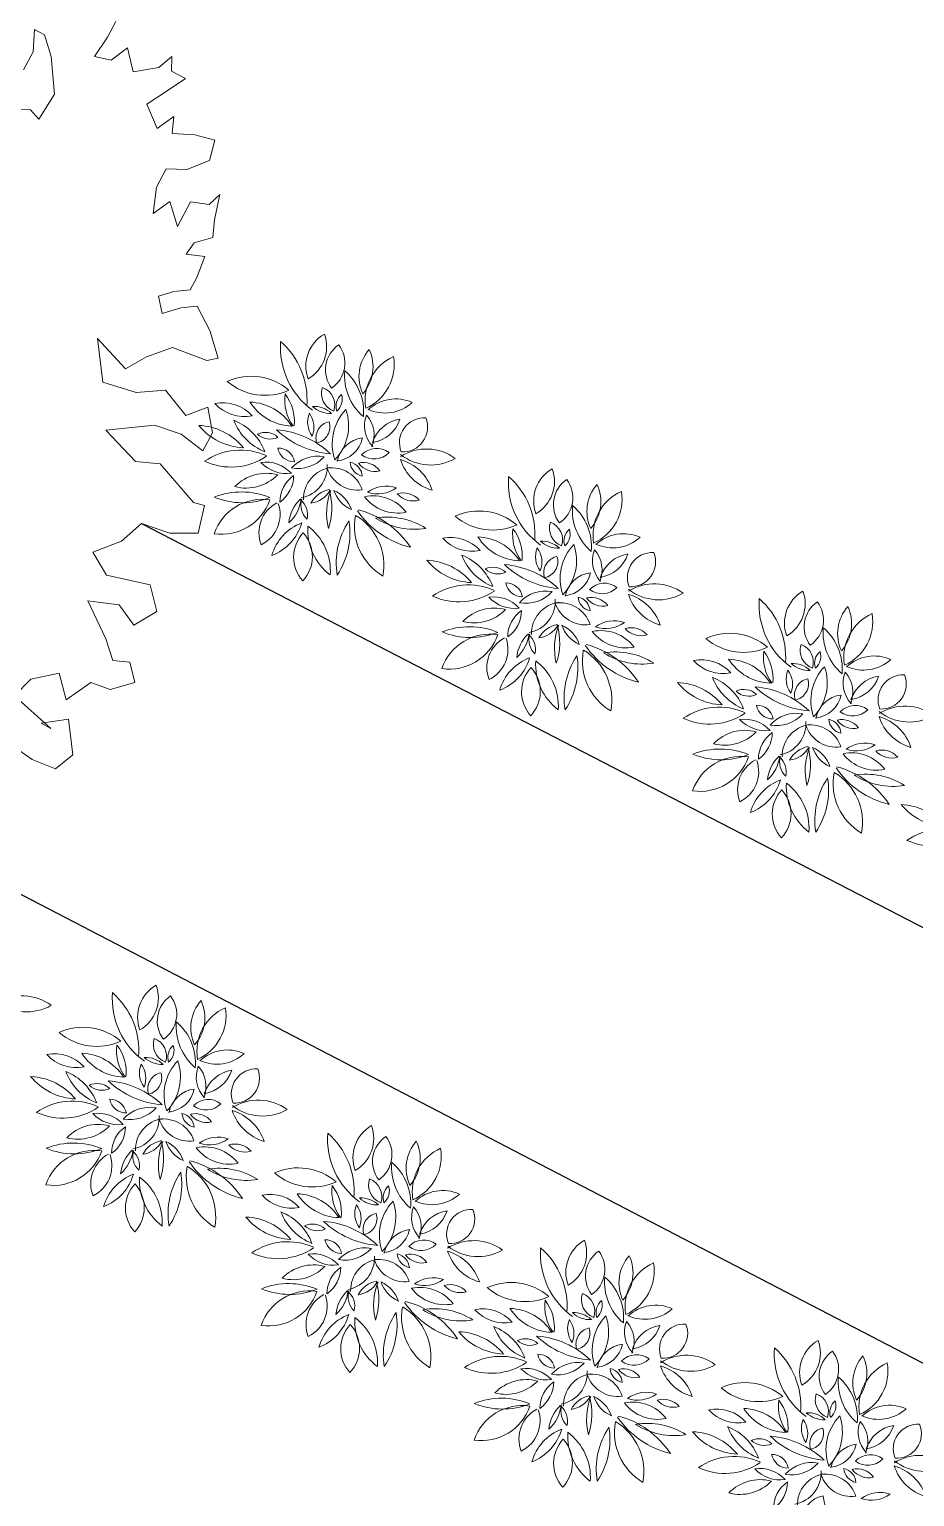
# Model space of a CAD drawing. Header units: millimetres. Extents: x 587797 to 2274247, y 1711 to 439204.
# Drawn here: x 2009999 to 2023710, y 332613 to 355339 of the extents above; entities that cross this region are included whole.
import ezdxf

# ---------------------------------------------------------------- set-up
doc = ezdxf.new("R2010")
doc.units = ezdxf.units.MM
doc.layers.add('finiture', color=7, linetype='Continuous', lineweight=20)

msp = doc.modelspace()

# ---------------------------------------------------------------- linework, layer by layer
for p, q in [((2011734.069, 347686.216), (2028579.47, 338978.388)), ((2007022.373, 343417.543), (2025480.697, 333826.891))]:
    msp.add_line(p, q)
at = {"layer": 'finiture'}
for p, q in [((2011339.131, 355458.967), (2011210.337, 355215.218)), ((2010058.361, 354992.06), (2010076.853, 355335.144)), ((2010076.853, 355335.144), (2010235.928, 355251.091)), ((2010235.928, 355251.091), (2010338.409, 354918.728)), ((2011210.337, 355215.218), (2011007.287, 354918.321)), ((2009909.806, 354710.913), (2010058.361, 354992.06)), ((2011266.279, 354862.31), (2011517.155, 355053.1)), ((2011517.155, 355053.1), (2011609.192, 354681.119)), ((2010338.409, 354918.728), (2010389.602, 354335.253)), ((2011007.287, 354918.321), (2011266.279, 354862.31)), ((2011609.192, 354681.119), (2012003.42, 354749.972)), ((2012003.42, 354749.972), (2012208.143, 354918.954)), ((2012208.143, 354918.954), (2012202.982, 354690.718)), ((2012419.557, 354576.283), (2012118.275, 354377.482)), ((2012202.982, 354690.718), (2012419.557, 354576.283)), ((2010389.602, 354335.253), (2010144.767, 353948.91)), ((2012118.275, 354377.482), (2011816.993, 354178.681)), ((2010016.524, 354091.314), (2009702.84, 354100.99)), ((2010144.767, 353948.91), (2010016.524, 354091.314)), ((2011816.993, 354178.681), (2011977.485, 353805.175)), ((2011977.485, 353805.175), (2012237.385, 353991.197)), ((2012237.385, 353991.197), (2012213.141, 353726.85)), ((2012213.141, 353726.85), (2012559.668, 353705.425)), ((2012559.668, 353705.425), (2012872.804, 353620.806)), ((2012872.804, 353620.806), (2012788.099, 353307.568)), ((2012118.504, 353176.348), (2011970.63, 352896.488)), ((2012437.958, 353169.229), (2012118.504, 353176.348)), ((2012788.099, 353307.568), (2012437.958, 353169.229)), ((2011970.63, 352896.488), (2011915.701, 352486.681)), ((2012786.406, 352627.119), (2012949.746, 352783.323)), ((2012949.746, 352783.323), (2012867.747, 352387.82)), ((2011915.701, 352486.681), (2012175.601, 352672.703)), ((2012175.601, 352672.703), (2012294.711, 352286.418)), ((2012294.711, 352286.418), (2012495.056, 352665.582)), ((2012495.056, 352665.582), (2012786.406, 352627.119)), ((2012867.747, 352387.82), (2012838.734, 352114.445)), ((2012553.825, 352034.022), (2012426.582, 351858.745)), ((2012838.734, 352114.445), (2012553.825, 352034.022)), ((2012426.582, 351858.745), (2012717.932, 351820.281)), ((2012717.932, 351820.281), (2012591.844, 351494.266)), ((2012591.844, 351494.266), (2012491.671, 351304.683)), ((2012235.385, 351278.427), (2012000.884, 351206.014)), ((2012000.884, 351206.014), (2012054.12, 350935.372)), ((2012491.671, 351304.683), (2012235.385, 351278.427)), ((2012054.12, 350935.372), (2012343.797, 351024.824)), ((2012343.797, 351024.824), (2012600.083, 351051.081)), ((2012600.083, 351051.081), (2012792.418, 350672.297)), ((2012792.418, 350672.297), (2012924.289, 350244.624)), ((2011486.867, 350080.282), (2011054.621, 350551.187)), ((2011054.621, 350551.187), (2011135.178, 349873.471)), ((2011815.22, 350264.779), (2011486.867, 350080.282)), ((2012215.768, 350411.129), (2011815.22, 350264.779)), ((2012745.481, 350212.073), (2012215.768, 350411.129)), ((2012924.289, 350244.624), (2012745.481, 350212.073)), ((2011135.178, 349873.471), (2011652.128, 349715.803)), ((2011652.128, 349715.803), (2012109.524, 349751.278)), ((2012109.524, 349751.278), (2012420.203, 349356.155)), ((2012420.203, 349356.155), (2012765.574, 349485.468)), ((2012765.574, 349485.468), (2012834.276, 349091.173)), ((2011937.408, 349207.071), (2011182.343, 349132.561)), ((2011182.343, 349132.561), (2011641.66, 348647.352)), ((2012349.808, 349070.001), (2011937.408, 349207.071)), ((2012686.402, 348811.313), (2012349.808, 349070.001)), ((2012834.276, 349091.173), (2012686.402, 348811.313)), ((2011641.66, 348647.352), (2012024.282, 348606.854)), ((2012024.282, 348606.854), (2012540.449, 348010.769)), ((2012540.449, 348010.769), (2012712.938, 347965.82)), ((2012712.938, 347965.82), (2012611.858, 347534.206)), ((2011734.069, 347686.216), (2011426.469, 347409.917)), ((2012173.541, 347534.842), (2011734.069, 347686.216)), ((2012611.858, 347534.206), (2012173.541, 347534.842)), ((2011426.469, 347409.917), (2010979.769, 347241.759)), ((2010979.769, 347241.759), (2011195.438, 346885.292)), ((2011195.438, 346885.292), (2011867.861, 346737.858)), ((2011867.861, 346737.858), (2011972.66, 346324.49)), ((2010903.302, 346485.338), (2011182.264, 345899.107)), ((2011390.476, 346424.24), (2010903.302, 346485.338)), ((2011616.2, 346108.652), (2011390.476, 346424.24)), ((2011972.66, 346324.49), (2011616.2, 346108.652)), ((2011182.264, 345899.107), (2011293.381, 345563.237)), ((2011293.381, 345563.237), (2011557.659, 345539.078)), ((2011557.659, 345539.078), (2011632.68, 345222.28)), ((2010022.129, 345276.448), (2009769.704, 345017.187)), ((2010462.51, 345367.107), (2010022.129, 345276.448)), ((2010567.309, 344953.738), (2010462.51, 345367.107)), ((2010952.388, 345223.743), (2010567.309, 344953.738)), ((2011251.214, 345112.042), (2010952.388, 345223.743)), ((2011632.68, 345222.28), (2011251.214, 345112.042)), ((2009769.704, 345017.187), (2010333.573, 344511.379)), ((2010180.164, 344592.438), (2010606.234, 344656.014)), ((2010333.573, 344511.379), (2010180.164, 344592.438)), ((2010606.234, 344656.014), (2010671.324, 344101.953)), ((2010044.144, 344029.158), (2009783.479, 344213.082)), ((2010671.324, 344101.953), (2010406.137, 343884.079)), ((2010406.137, 343884.079), (2010044.144, 344029.158))]:
    msp.add_line(p, q, dxfattribs=at)
for centre, radius, start, end in [((2015086.463, 350411.622), 1198.988, 175.6138802, 234.1810692), ((2013101.074, 349601.315), 1198.988, 355.6138802, 48.7903282), ((2014855.553, 350122.11), 575.026, 120.0128832, 200.0354962), ((2014027.702, 350423.028), 575.026, 300.0128832, 20.0354962), ((2015055.299, 350064.317), 470.192, 124.2051322, 217.0701022), ((2014415.811, 350169.753), 470.192, 304.2051322, 37.0701022), ((2015734.579, 349961.405), 630.348, 138.5011792, 205.0112442), ((2014691.231, 350112.567), 630.348, 318.5011792, 25.0112442), ((2015941.895, 349591.708), 742.903, 114.0346432, 189.4112722), ((2014906.415, 350148.722), 742.903, 294.0346432, 9.4112722), ((2015715.261, 349976.59), 835.986, 174.8882522, 229.5327912), ((2014340.036, 349415.076), 835.986, 354.8882522, 49.5327912), ((2013434.197, 349066.269), 899.811, 49.4549072, 114.2762642), ((2013649.17, 350570.274), 899.811, 229.4549072, 294.2762642), ((2014816.508, 349700.62), 293.054, 161.4860162, 249.3344302), ((2014435.198, 349519.477), 293.054, 341.4860162, 69.3344302), ((2012992.846, 348944.521), 612.696, 41.7480502, 101.2709752), ((2013330.215, 349953.369), 612.696, 221.7480502, 281.2709752), ((2014091.255, 349994.151), 799.914, 212.4227522, 267.9385742), ((2013387.262, 348765.871), 799.914, 32.4227522, 87.9385742), ((2014644.29, 349601.056), 690.516, 172.4820782, 216.0604832), ((2013413.214, 349269.318), 690.516, 354.1020192, 37.6804242), ((2014991.166, 349501.253), 242.807, 130.6866572, 198.0312722), ((2014601.992, 349610.213), 242.807, 310.6866572, 18.0312722), ((2015506.936, 350022.723), 626.787, 245.0936362, 312.3794812), ((2015671.983, 348988.235), 626.787, 65.7502472, 133.0360922), ((2014672.53, 349256.079), 364.235, 157.8161752, 216.5716662), ((2014042.734, 349176.585), 364.235, 337.8161752, 36.5716662), ((2014403.242, 349100.147), 399.903, 46.7119692, 92.8743762), ((2014657.389, 349790.644), 399.903, 226.7119692, 272.8743762), ((2015454.258, 348919.912), 764.588, 136.2398752, 199.0321132), ((2014179.249, 349199.402), 764.588, 316.2398752, 19.0321132), ((2015653.322, 349196.396), 464.51, 158.8653362, 223.5765942), ((2014875.01, 349052.895), 464.51, 337.3165672, 42.0278252), ((2015227.967, 349469.475), 537.843, 278.9366862, 341.7742222), ((2015822.378, 348769.943), 537.843, 98.9366862, 161.7742222), ((2016117.288, 348936.784), 385.997, 86.6007762, 201.8100952), ((2015781.808, 349178.692), 385.997, 266.6007762, 21.8100952), ((2012581.014, 348254.143), 951.478, 39.3530902, 87.4744862), ((2013358.673, 349808.026), 951.478, 219.3530902, 267.4744862), ((2013962.271, 349587.649), 852.076, 200.9058342, 248.2643142), ((2012850.743, 348492.104), 852.076, 20.9058342, 68.2643142), ((2013653.342, 348809.497), 286.649, 46.9916322, 115.3519022), ((2013726.13, 349278.152), 286.649, 226.9916322, 295.3519022), ((2014769.875, 350133.419), 1372.189, 226.5437642, 265.4625772), ((2013717.529, 347769.458), 1372.189, 46.5437642, 85.4625772), ((2014693.301, 349011.257), 255.724, 101.7678622, 197.9841602), ((2014397.917, 349182.651), 255.724, 281.7678622, 17.9841602), ((2013849.835, 348593.75), 260.064, 10.1273202, 90.4647752), ((2014103.737, 348899.534), 260.064, 190.1273202, 270.4647752), ((2014712.773, 349107.465), 456.356, 275.9945162, 347.6764672), ((2015214.171, 348557.103), 456.356, 96.9926362, 168.6745882), ((2015375.901, 348526.336), 321.719, 52.8815032, 135.8607872), ((2016149.654, 348083.274), 755.764, 53.7979332, 122.2262832), ((2013269.707, 347843.968), 978.566, 65.8594782, 124.6377862), ((2013122.824, 349537.941), 978.566, 245.2736062, 304.0519142), ((2013659.14, 348092.051), 544.065, 42.9410212, 97.6635152), ((2013984.872, 349001.898), 544.065, 222.9410212, 277.6635152), ((2014468.44, 348174.714), 553.02, 79.7760162, 137.9179062), ((2014156.155, 349089.583), 553.02, 259.7760162, 317.9179062), ((2014918.282, 348401.699), 236.939, 4.3553202, 78.0821742), ((2015203.466, 348651.523), 236.939, 184.3553202, 258.0821742), ((2015171.504, 348313.636), 316.114, 36.2304682, 103.6461322), ((2015351.917, 348807.66), 316.114, 216.2304682, 283.6461322), ((2015339.166, 349006.917), 321.719, 232.8815032, 315.8607872), ((2016442.3, 348903.051), 732.285, 198.1136342, 253.8509222), ((2015542.63, 347971.992), 732.285, 18.1136342, 73.8509222), ((2016216.69, 349346.793), 755.764, 231.6997852, 300.1281342), ((2013356.612, 348912.993), 679.415, 255.1769142, 315.9428502), ((2013671.053, 347783.74), 679.415, 75.1769142, 135.9428502), ((2013588.502, 348428.357), 504.08, 304.9589982, 359.8487122), ((2014381.412, 348013.901), 504.08, 124.9589982, 179.8487122), ((2014120.883, 348569.103), 493.102, 280.2006852, 3.6567052), ((2014738.355, 348065.385), 493.102, 97.9298722, 181.3858922), ((2014683.074, 348051.442), 495.118, 18.3307972, 98.1862602), ((2015082.568, 348697.231), 495.118, 198.3307972, 278.1862602), ((2018616.15, 348323.982), 1198.988, 175.6138802, 234.1810692), ((2016630.761, 347513.675), 1198.988, 355.6138802, 48.7903282), ((2018385.24, 348034.47), 575.026, 120.0128832, 200.0354962), ((2017557.388, 348335.387), 575.026, 300.0128832, 20.0354962), ((2013286.401, 347026.396), 1147.623, 67.5620202, 111.6466142), ((2014721.95, 347809.844), 407.986, 100.3447392, 152.2063042), ((2014304.907, 348404.191), 407.986, 277.9071342, 329.7686992), ((2015583.853, 347841.123), 982.055, 158.6476812, 193.6982922), ((2013701.558, 347929.388), 982.055, 340.9321952, 15.9828052), ((2014509.44, 347740.064), 502.866, 18.7018602, 65.6965352), ((2015192.719, 348359.607), 502.866, 198.7018602, 245.6965352), ((2015524.702, 347775.397), 490.22, 71.0013062, 126.1644432), ((2015395.01, 348634.681), 490.22, 251.0013062, 306.1644432), ((2015789.886, 347826.752), 331.365, 41.7841332, 106.5604412), ((2018584.986, 347976.677), 470.192, 124.2051322, 217.0701022), ((2017945.498, 348082.112), 470.192, 304.2051322, 37.0701022), ((2019264.266, 347873.764), 630.348, 138.5011792, 205.0112442), ((2018220.918, 348024.927), 630.348, 318.5011792, 25.0112442), ((2019471.582, 347504.068), 742.903, 114.0346432, 189.4112722), ((2018436.102, 348061.082), 742.903, 294.0346432, 9.4112722), ((2013607.769, 347268.568), 791.751, 81.5448302, 161.0007382), ((2012975.566, 348309.473), 791.751, 261.5448302, 341.0007382), ((2013301.094, 349153.825), 1147.623, 247.5620202, 291.6466142), ((2014076.662, 347543.677), 521.999, 118.1920852, 201.0750502), ((2013359.856, 347824.704), 521.999, 296.1091902, 18.9921542), ((2014606.344, 347636.23), 592.584, 133.5937502, 174.2641912), ((2013620.324, 348135.932), 592.584, 311.9852062, 352.6556472), ((2014012.557, 347822.815), 296.223, 346.2755532, 51.1830792), ((2014501.904, 347969.591), 296.223, 162.2093842, 227.1169102), ((2015319.27, 347463.455), 650.627, 37.5537892, 101.6639052), ((2015703.538, 348497.208), 650.627, 217.5537892, 281.6639052), ((2015942.524, 348365.169), 331.365, 221.7841332, 286.5604412), ((2019244.948, 347888.95), 835.986, 174.8882522, 229.5327912), ((2017869.722, 347327.436), 835.986, 354.8882522, 49.5327912), ((2015918.789, 347074.205), 1167.491, 146.1549402, 189.2106112), ((2013796.695, 347537.565), 1167.491, 326.1549402, 9.2106112), ((2015937.379, 347646.329), 903.437, 169.5840442, 239.1601022), ((2014586.371, 347037.629), 903.437, 349.3480122, 58.9240712), ((2016228.934, 348671.116), 1393.594, 214.4561582, 256.4372552), ((2014737.865, 346550.48), 1393.594, 33.3388722, 75.3199692), ((2015544.021, 346674.744), 1109.037, 57.4850192, 99.4232362), ((2015958.572, 348704.013), 1109.037, 237.4850192, 279.4232362), ((2017178.857, 348482.634), 899.811, 229.4549072, 294.2762642), ((2016963.884, 346978.629), 899.811, 49.4549072, 114.2762642), ((2018346.195, 347612.979), 293.054, 161.4860162, 249.3344302), ((2017964.885, 347431.836), 293.054, 341.4860162, 69.3344302), ((2014490.085, 346978.047), 766.216, 110.8542022, 163.9781372), ((2013480.865, 347905.547), 766.216, 290.8542022, 343.9781372), ((2014640.092, 347165.692), 548.27, 136.8859672, 222.3226672), ((2013834.486, 347171.255), 548.27, 316.8859672, 42.3226672), ((2015187.256, 347589.837), 877.678, 176.3189122, 233.0898182), ((2013784.288, 346944.414), 877.678, 356.3189122, 53.0898182), ((2017620.942, 347906.51), 799.914, 212.4227522, 267.9385742), ((2016916.949, 346678.231), 799.914, 32.4227522, 87.9385742), ((2018173.977, 347513.416), 690.516, 172.4820782, 216.0604832), ((2016942.901, 347181.678), 690.516, 354.1020192, 37.6804242), ((2018520.853, 347413.613), 242.807, 130.6866572, 198.0312722), ((2018131.679, 347522.572), 242.807, 310.6866572, 18.0312722), ((2019201.67, 346900.595), 626.787, 65.7502472, 133.0360922), ((2016522.532, 346856.881), 612.696, 41.7480502, 101.2709752), ((2016859.902, 347865.728), 612.696, 221.7480502, 281.2709752), ((2018202.217, 347168.439), 364.235, 157.8161752, 216.5716662), ((2017572.421, 347088.945), 364.235, 337.8161752, 36.5716662), ((2017932.929, 347012.507), 399.903, 46.7119692, 92.8743762), ((2018187.075, 347703.004), 399.903, 226.7119692, 272.8743762), ((2018983.945, 346832.272), 764.588, 136.2398752, 199.0321132), ((2017708.935, 347111.762), 764.588, 316.2398752, 19.0321132), ((2019183.009, 347108.756), 464.51, 158.8653362, 223.5765942), ((2018404.697, 346965.254), 464.51, 337.3165672, 42.0278252), ((2019036.623, 347935.083), 626.787, 245.0936362, 312.3794812), ((2016110.701, 346166.502), 951.478, 39.3530902, 87.4744862), ((2016888.36, 347720.385), 951.478, 219.3530902, 267.4744862), ((2016380.43, 346404.464), 852.076, 20.9058342, 68.2643142), ((2017491.958, 347500.008), 852.076, 200.9058342, 248.2643142), ((2017247.216, 345681.818), 1372.189, 46.5437642, 85.4625772), ((2018299.562, 348045.778), 1372.189, 226.5437642, 265.4625772), ((2018222.988, 346923.617), 255.724, 101.7678622, 197.9841602), ((2017927.604, 347095.01), 255.724, 281.7678622, 17.9841602), ((2018757.654, 347381.834), 537.843, 278.9366862, 341.7742222), ((2019352.065, 346682.303), 537.843, 98.9366862, 161.7742222), ((2019646.975, 346849.144), 385.997, 86.6007762, 201.8100952), ((2019311.494, 347091.051), 385.997, 266.6007762, 21.8100952), ((2017183.029, 346721.856), 286.649, 46.9916322, 115.3519022), ((2017255.817, 347190.512), 286.649, 226.9916322, 295.3519022), ((2018242.459, 347019.825), 456.356, 275.9945162, 347.6764672), ((2018743.858, 346469.463), 456.356, 96.9926362, 168.6745882), ((2016799.394, 345756.327), 978.566, 65.8594782, 124.6377862), ((2016652.51, 347450.3), 978.566, 245.2736062, 304.0519142), ((2017379.522, 346506.109), 260.064, 10.1273202, 90.4647752), ((2017633.424, 346811.893), 260.064, 190.1273202, 270.4647752), ((2017998.126, 346087.074), 553.02, 79.7760162, 137.9179062), ((2017685.842, 347001.943), 553.02, 259.7760162, 317.9179062), ((2018905.588, 346438.696), 321.719, 52.8815032, 135.8607872), ((2018868.853, 346919.276), 321.719, 232.8815032, 315.8607872), ((2019971.986, 346815.41), 732.285, 198.1136342, 253.8509222), ((2019072.317, 345884.351), 732.285, 18.1136342, 73.8509222), ((2019679.341, 345995.634), 755.764, 53.7979332, 122.2262832), ((2019746.376, 347259.153), 755.764, 231.6997852, 300.1281342), ((2022268.047, 346140.832), 575.026, 120.0128832, 200.0354962), ((2021440.196, 346441.749), 575.026, 300.0128832, 20.0354962), ((2017200.74, 345696.1), 679.415, 75.1769142, 135.9428502), ((2016886.298, 346825.353), 679.415, 255.1769142, 315.9428502), ((2017188.827, 346004.411), 544.065, 42.9410212, 97.6635152), ((2017514.559, 346914.258), 544.065, 222.9410212, 277.6635152), ((2017118.188, 346340.717), 504.08, 304.9589982, 359.8487122), ((2017911.099, 345926.261), 504.08, 124.9589982, 179.8487122), ((2017650.57, 346481.463), 493.102, 280.2006852, 3.6567052), ((2018268.042, 345977.745), 493.102, 97.9298722, 181.3858922), ((2018212.761, 345963.802), 495.118, 18.3307972, 98.1862602), ((2018612.255, 346609.591), 495.118, 198.3307972, 278.1862602), ((2018447.969, 346314.058), 236.939, 4.3553202, 78.0821742), ((2018733.153, 346563.883), 236.939, 184.3553202, 258.0821742), ((2018701.19, 346225.995), 316.114, 36.2304682, 103.6461322), ((2018881.603, 346720.02), 316.114, 216.2304682, 283.6461322), ((2022498.958, 346430.344), 1198.988, 175.6138802, 234.1810692), ((2020513.568, 345620.037), 1198.988, 355.6138802, 48.7903282), ((2022467.793, 346083.039), 470.192, 124.2051322, 217.0701022), ((2021828.306, 346188.474), 470.192, 304.2051322, 37.0701022), ((2023147.074, 345980.126), 630.348, 138.5011792, 205.0112442), ((2022103.726, 346131.289), 630.348, 318.5011792, 25.0112442), ((2018251.637, 345722.204), 407.986, 100.3447392, 152.2063042), ((2017834.594, 346316.55), 407.986, 277.9071342, 329.7686992), ((2019113.539, 345753.483), 982.055, 158.6476812, 193.6982922), ((2017231.245, 345841.748), 982.055, 340.9321952, 15.9828052), ((2018039.127, 345652.424), 502.866, 18.7018602, 65.6965352), ((2018722.406, 346271.966), 502.866, 198.7018602, 245.6965352), ((2019054.388, 345687.757), 490.22, 71.0013062, 126.1644432), ((2018924.697, 346547.041), 490.22, 251.0013062, 306.1644432), ((2023354.39, 345610.43), 742.903, 114.0346432, 189.4112722), ((2022318.91, 346167.443), 742.903, 294.0346432, 9.4112722), ((2017137.456, 345180.928), 791.751, 81.5448302, 161.0007382), ((2016505.253, 346221.833), 791.751, 261.5448302, 341.0007382), ((2016816.088, 344938.755), 1147.623, 67.5620202, 111.6466142), ((2016830.78, 347066.185), 1147.623, 247.5620202, 291.6466142), ((2017606.349, 345456.036), 521.999, 118.1920852, 201.0750502), ((2016889.543, 345737.063), 521.999, 296.1091902, 18.9921542), ((2017150.011, 346048.291), 592.584, 311.9852062, 352.6556472), ((2018136.031, 345548.589), 592.584, 133.5937502, 174.2641912), ((2017542.244, 345735.174), 296.223, 346.2755532, 51.1830792), ((2018031.591, 345881.951), 296.223, 162.2093842, 227.1169102), ((2018848.957, 345375.814), 650.627, 37.5537892, 101.6639052), ((2019233.225, 346409.567), 650.627, 217.5537892, 281.6639052), ((2019319.573, 345739.112), 331.365, 41.7841332, 106.5604412), ((2019472.211, 346277.529), 331.365, 221.7841332, 286.5604412), ((2020846.692, 345084.99), 899.811, 49.4549072, 114.2762642), ((2021061.665, 346588.996), 899.811, 229.4549072, 294.2762642), ((2023127.756, 345995.312), 835.986, 174.8882522, 229.5327912), ((2021752.53, 345433.798), 835.986, 354.8882522, 49.5327912), ((2019467.066, 345558.688), 903.437, 169.5840442, 239.1601022), ((2018116.058, 344949.989), 903.437, 349.3480122, 58.9240712), ((2019758.62, 346583.475), 1393.594, 214.4561582, 256.4372552), ((2018267.552, 344462.839), 1393.594, 33.3388722, 75.3199692), ((2019073.708, 344587.104), 1109.037, 57.4850192, 99.4232362), ((2019488.259, 346616.372), 1109.037, 237.4850192, 279.4232362), ((2022056.785, 345619.777), 690.516, 172.4820782, 216.0604832), ((2020825.708, 345288.04), 690.516, 354.1020192, 37.6804242), ((2022229.003, 345719.341), 293.054, 161.4860162, 249.3344302), ((2021847.693, 345538.198), 293.054, 341.4860162, 69.3344302), ((2022403.66, 345519.975), 242.807, 130.6866572, 198.0312722), ((2022014.487, 345628.934), 242.807, 310.6866572, 18.0312722), ((2017010.551, 345817.907), 766.216, 290.8542022, 343.9781372), ((2018019.772, 344890.407), 766.216, 110.8542022, 163.9781372), ((2018169.778, 345078.052), 548.27, 136.8859672, 222.3226672), ((2017364.173, 345083.615), 548.27, 316.8859672, 42.3226672), ((2018716.942, 345502.196), 877.678, 176.3189122, 233.0898182), ((2017313.975, 344856.774), 877.678, 356.3189122, 53.0898182), ((2019448.476, 344986.565), 1167.491, 146.1549402, 189.2106112), ((2017326.382, 345449.924), 1167.491, 326.1549402, 9.2106112), ((2020405.34, 344963.242), 612.696, 41.7480502, 101.2709752), ((2020742.71, 345972.09), 612.696, 221.7480502, 281.2709752), ((2021503.749, 346012.872), 799.914, 212.4227522, 267.9385742), ((2020799.756, 344784.592), 799.914, 32.4227522, 87.9385742), ((2021815.736, 345118.869), 399.903, 46.7119692, 92.8743762), ((2022069.883, 345809.365), 399.903, 226.7119692, 272.8743762), ((2022866.753, 344938.634), 764.588, 136.2398752, 199.0321132), ((2021591.743, 345218.124), 764.588, 316.2398752, 19.0321132), ((2022919.43, 346041.445), 626.787, 245.0936362, 312.3794812), ((2023084.478, 345006.957), 626.787, 65.7502472, 133.0360922), ((2020771.167, 345826.747), 951.478, 219.3530902, 267.4744862), ((2019993.508, 344272.864), 951.478, 39.3530902, 87.4744862), ((2020263.238, 344510.826), 852.076, 20.9058342, 68.2643142), ((2021374.765, 345606.37), 852.076, 200.9058342, 248.2643142), ((2022085.025, 345274.801), 364.235, 157.8161752, 216.5716662), ((2021455.229, 345195.307), 364.235, 337.8161752, 36.5716662), ((2022105.795, 345029.979), 255.724, 101.7678622, 197.9841602), ((2021810.412, 345201.372), 255.724, 281.7678622, 17.9841602), ((2023065.817, 345215.118), 464.51, 158.8653362, 223.5765942), ((2022287.504, 345071.616), 464.51, 337.3165672, 42.0278252), ((2022640.462, 345488.196), 537.843, 278.9366862, 341.7742222), ((2023234.873, 344788.665), 537.843, 98.9366862, 161.7742222), ((2023529.783, 344955.506), 385.997, 86.6007762, 201.8100952), ((2023194.302, 345197.413), 385.997, 266.6007762, 21.8100952), ((2021138.625, 345296.874), 286.649, 226.9916322, 295.3519022), ((2021065.837, 344828.218), 286.649, 46.9916322, 115.3519022), ((2021130.023, 343788.18), 1372.189, 46.5437642, 85.4625772), ((2022182.37, 346152.14), 1372.189, 226.5437642, 265.4625772), ((2022125.267, 345126.186), 456.356, 275.9945162, 347.6764672), ((2022626.665, 344575.824), 456.356, 96.9926362, 168.6745882), ((2020682.202, 343862.689), 978.566, 65.8594782, 124.6377862), ((2020535.318, 345556.662), 978.566, 245.2736062, 304.0519142), ((2021516.232, 344918.255), 260.064, 190.1273202, 270.4647752), ((2021262.329, 344612.471), 260.064, 10.1273202, 90.4647752), ((2021880.934, 344193.435), 553.02, 79.7760162, 137.9179062), ((2022788.395, 344545.058), 321.719, 52.8815032, 135.8607872), ((2022751.66, 345025.638), 321.719, 232.8815032, 315.8607872), ((2023562.148, 344101.995), 755.764, 53.7979332, 122.2262832), ((2023629.184, 345365.514), 755.764, 231.6997852, 300.1281342), ((2021071.635, 344110.773), 544.065, 42.9410212, 97.6635152), ((2021397.366, 345020.619), 544.065, 222.9410212, 277.6635152), ((2021568.65, 345108.305), 553.02, 259.7760162, 317.9179062), ((2021533.378, 344587.825), 493.102, 280.2006852, 3.6567052), ((2022150.849, 344084.106), 493.102, 97.9298722, 181.3858922), ((2022095.569, 344070.163), 495.118, 18.3307972, 98.1862602), ((2022495.062, 344715.952), 495.118, 198.3307972, 278.1862602), ((2022330.776, 344420.42), 236.939, 4.3553202, 78.0821742), ((2022615.961, 344670.245), 236.939, 184.3553202, 258.0821742), ((2022583.998, 344332.357), 316.114, 36.2304682, 103.6461322), ((2022764.411, 344826.382), 316.114, 216.2304682, 283.6461322), ((2023854.794, 344921.772), 732.285, 198.1136342, 253.8509222), ((2022955.125, 343990.713), 732.285, 18.1136342, 73.8509222), ((2021083.547, 343802.462), 679.415, 75.1769142, 135.9428502), ((2020769.106, 344931.715), 679.415, 255.1769142, 315.9428502), ((2021000.996, 344447.079), 504.08, 304.9589982, 359.8487122), ((2021793.907, 344032.623), 504.08, 124.9589982, 179.8487122), ((2021020.264, 343287.29), 791.751, 81.5448302, 161.0007382), ((2020388.061, 344328.195), 791.751, 261.5448302, 341.0007382), ((2020698.896, 343045.117), 1147.623, 67.5620202, 111.6466142), ((2020713.588, 345172.547), 1147.623, 247.5620202, 291.6466142), ((2022018.839, 343654.951), 592.584, 133.5937502, 174.2641912), ((2021032.818, 344154.653), 592.584, 311.9852062, 352.6556472), ((2021425.051, 343841.536), 296.223, 346.2755532, 51.1830792), ((2021914.399, 343988.312), 296.223, 162.2093842, 227.1169102), ((2022134.445, 343828.566), 407.986, 100.3447392, 152.2063042), ((2021717.401, 344422.912), 407.986, 277.9071342, 329.7686992), ((2022996.347, 343859.845), 982.055, 158.6476812, 193.6982922), ((2021114.053, 343948.11), 982.055, 340.9321952, 15.9828052), ((2021921.935, 343758.786), 502.866, 18.7018602, 65.6965352), ((2022605.214, 344378.328), 502.866, 198.7018602, 245.6965352), ((2022731.765, 343482.176), 650.627, 37.5537892, 101.6639052), ((2023116.032, 344515.929), 650.627, 217.5537892, 281.6639052), ((2022937.196, 343794.119), 490.22, 71.0013062, 126.1644432), ((2022807.504, 344653.403), 490.22, 251.0013062, 306.1644432), ((2023202.381, 343845.474), 331.365, 41.7841332, 106.5604412), ((2023355.019, 344383.891), 331.365, 221.7841332, 286.5604412), ((2021489.157, 343562.398), 521.999, 118.1920852, 201.0750502), ((2020772.351, 343843.425), 521.999, 296.1091902, 18.9921542), ((2023641.428, 344689.837), 1393.594, 214.4561582, 256.4372552), ((2022150.36, 342569.201), 1393.594, 33.3388722, 75.3199692), ((2020893.359, 343924.268), 766.216, 290.8542022, 343.9781372), ((2021902.579, 342996.768), 766.216, 110.8542022, 163.9781372), ((2022599.75, 343608.558), 877.678, 176.3189122, 233.0898182), ((2021196.783, 342963.136), 877.678, 356.3189122, 53.0898182), ((2023331.284, 343092.927), 1167.491, 146.1549402, 189.2106112), ((2021209.189, 343556.286), 1167.491, 326.1549402, 9.2106112), ((2023349.874, 343665.05), 903.437, 169.5840442, 239.1601022), ((2021998.866, 343056.35), 903.437, 349.3480122, 58.9240712), ((2022956.515, 342693.466), 1109.037, 57.4850192, 99.4232362), ((2023371.067, 344722.734), 1109.037, 237.4850192, 279.4232362), ((2022052.586, 343184.413), 548.27, 136.8859672, 222.3226672), ((2021246.981, 343189.977), 548.27, 316.8859672, 42.3226672), ((2024235.289, 343936.522), 951.478, 219.3530902, 267.4744862), ((2023457.63, 342382.639), 951.478, 39.3530902, 87.4744862), ((2024146.324, 341972.464), 978.566, 65.8594782, 124.6377862), ((2023999.44, 343666.437), 978.566, 245.2736062, 304.0519142), ((2012251.109, 340038.118), 575.026, 120.0128832, 200.0354962), ((2011423.258, 340339.035), 575.026, 300.0128832, 20.0354962), ((2009892.659, 339613.572), 755.764, 53.7979332, 122.2262832), ((2009959.695, 340877.091), 755.764, 231.6997852, 300.1281342), ((2012482.02, 340327.63), 1198.988, 175.6138802, 234.1810692), ((2010496.63, 339517.323), 1198.988, 355.6138802, 48.7903282), ((2012450.855, 339980.325), 470.192, 124.2051322, 217.0701022), ((2011811.368, 340085.76), 470.192, 304.2051322, 37.0701022), ((2013130.136, 339877.413), 630.348, 138.5011792, 205.0112442), ((2012086.788, 340028.575), 630.348, 318.5011792, 25.0112442), ((2013337.452, 339507.716), 742.903, 114.0346432, 189.4112722), ((2012301.972, 340064.73), 742.903, 294.0346432, 9.4112722), ((2010829.754, 338982.277), 899.811, 49.4549072, 114.2762642), ((2011044.727, 340486.282), 899.811, 229.4549072, 294.2762642), ((2013110.818, 339892.598), 835.986, 174.8882522, 229.5327912), ((2011735.592, 339331.084), 835.986, 354.8882522, 49.5327912), ((2012039.847, 339517.064), 690.516, 172.4820782, 216.0604832), ((2010808.77, 339185.326), 690.516, 354.1020192, 37.6804242), ((2012212.064, 339616.627), 293.054, 161.4860162, 249.3344302), ((2011830.755, 339435.485), 293.054, 341.4860162, 69.3344302), ((2012386.722, 339417.261), 242.807, 130.6866572, 198.0312722), ((2011997.549, 339526.221), 242.807, 310.6866572, 18.0312722), ((2013067.54, 338904.243), 626.787, 65.7502472, 133.0360922), ((2010388.402, 338860.529), 612.696, 41.7480502, 101.2709752), ((2010725.772, 339869.376), 612.696, 221.7480502, 281.2709752), ((2011486.811, 339910.158), 799.914, 212.4227522, 267.9385742), ((2010782.818, 338681.879), 799.914, 32.4227522, 87.9385742), ((2012068.086, 339172.087), 364.235, 157.8161752, 216.5716662), ((2011438.291, 339092.593), 364.235, 337.8161752, 36.5716662), ((2011798.798, 339016.155), 399.903, 46.7119692, 92.8743762), ((2012052.945, 339706.652), 399.903, 226.7119692, 272.8743762), ((2012849.814, 338835.92), 764.588, 136.2398752, 199.0321132), ((2011574.805, 339115.41), 764.588, 316.2398752, 19.0321132), ((2012902.492, 339938.731), 626.787, 245.0936362, 312.3794812), ((2009976.57, 338170.15), 951.478, 39.3530902, 87.4744862), ((2010754.229, 339724.034), 951.478, 219.3530902, 267.4744862), ((2010246.3, 338408.112), 852.076, 20.9058342, 68.2643142), ((2011357.827, 339503.656), 852.076, 200.9058342, 248.2643142), ((2012088.857, 338927.265), 255.724, 101.7678622, 197.9841602), ((2011793.474, 339098.658), 255.724, 281.7678622, 17.9841602), ((2013048.878, 339112.404), 464.51, 158.8653362, 223.5765942), ((2012270.566, 338968.902), 464.51, 337.3165672, 42.0278252), ((2012623.524, 339385.483), 537.843, 278.9366862, 341.7742222), ((2013217.935, 338685.951), 537.843, 98.9366862, 161.7742222), ((2013512.844, 338852.792), 385.997, 86.6007762, 201.8100952), ((2013177.364, 339094.7), 385.997, 266.6007762, 21.8100952), ((2011048.899, 338725.504), 286.649, 46.9916322, 115.3519022), ((2011121.687, 339194.16), 286.649, 226.9916322, 295.3519022), ((2012165.432, 340049.427), 1372.189, 226.5437642, 265.4625772), ((2011113.085, 337685.466), 1372.189, 46.5437642, 85.4625772), ((2012108.329, 339023.473), 456.356, 275.9945162, 347.6764672), ((2012609.727, 338473.111), 456.356, 96.9926362, 168.6745882), ((2010665.264, 337759.976), 978.566, 65.8594782, 124.6377862), ((2010518.38, 339453.948), 978.566, 245.2736062, 304.0519142), ((2011499.294, 338815.542), 260.064, 190.1273202, 270.4647752), ((2011245.391, 338509.758), 260.064, 10.1273202, 90.4647752), ((2011863.996, 338090.722), 553.02, 79.7760162, 137.9179062), ((2011551.712, 339005.591), 553.02, 259.7760162, 317.9179062), ((2012771.457, 338442.344), 321.719, 52.8815032, 135.8607872), ((2012734.722, 338922.925), 321.719, 232.8815032, 315.8607872), ((2013545.21, 337999.282), 755.764, 53.7979332, 122.2262832), ((2013612.246, 339262.801), 755.764, 231.6997852, 300.1281342), ((2011054.697, 338008.059), 544.065, 42.9410212, 97.6635152), ((2011380.428, 338917.906), 544.065, 222.9410212, 277.6635152), ((2011516.439, 338485.111), 493.102, 280.2006852, 3.6567052), ((2012133.911, 337981.393), 493.102, 97.9298722, 181.3858922), ((2012078.631, 337967.45), 495.118, 18.3307972, 98.1862602), ((2012478.124, 338613.239), 495.118, 198.3307972, 278.1862602), ((2012313.838, 338317.706), 236.939, 4.3553202, 78.0821742), ((2012599.022, 338567.531), 236.939, 184.3553202, 258.0821742), ((2012567.06, 338229.643), 316.114, 36.2304682, 103.6461322), ((2012747.473, 338723.668), 316.114, 216.2304682, 283.6461322), ((2013837.856, 338819.058), 732.285, 198.1136342, 253.8509222), ((2012938.186, 337888), 732.285, 18.1136342, 73.8509222), ((2011066.609, 337699.748), 679.415, 75.1769142, 135.9428502), ((2010752.168, 338829.001), 679.415, 255.1769142, 315.9428502), ((2010984.058, 338344.365), 504.08, 304.9589982, 359.8487122), ((2011776.969, 337929.909), 504.08, 124.9589982, 179.8487122), ((2012920.258, 337691.405), 490.22, 71.0013062, 126.1644432), ((2012790.566, 338550.689), 490.22, 251.0013062, 306.1644432), ((2015816.182, 338151.022), 1198.988, 175.6138802, 234.1810692), ((2013830.793, 337340.715), 1198.988, 355.6138802, 48.7903282), ((2015585.272, 337861.51), 575.026, 120.0128832, 200.0354962), ((2014757.42, 338162.428), 575.026, 300.0128832, 20.0354962), ((2015785.018, 337803.717), 470.192, 124.2051322, 217.0701022), ((2015145.53, 337909.153), 470.192, 304.2051322, 37.0701022), ((2011003.326, 337184.576), 791.751, 81.5448302, 161.0007382), ((2010371.123, 338225.481), 791.751, 261.5448302, 341.0007382), ((2010681.958, 336942.403), 1147.623, 67.5620202, 111.6466142), ((2010696.65, 339069.833), 1147.623, 247.5620202, 291.6466142), ((2012001.901, 337552.237), 592.584, 133.5937502, 174.2641912), ((2011015.88, 338051.94), 592.584, 311.9852062, 352.6556472), ((2011408.113, 337738.822), 296.223, 346.2755532, 51.1830792), ((2011897.461, 337885.599), 296.223, 162.2093842, 227.1169102), ((2012117.507, 337725.852), 407.986, 100.3447392, 152.2063042), ((2011700.463, 338320.199), 407.986, 277.9071342, 329.7686992), ((2012979.409, 337757.131), 982.055, 158.6476812, 193.6982922), ((2011097.115, 337845.396), 982.055, 340.9321952, 15.9828052), ((2011904.997, 337656.072), 502.866, 18.7018602, 65.6965352), ((2012588.276, 338275.614), 502.866, 198.7018602, 245.6965352), ((2012714.827, 337379.462), 650.627, 37.5537892, 101.6639052), ((2013099.094, 338413.215), 650.627, 217.5537892, 281.6639052), ((2013338.08, 338281.177), 331.365, 221.7841332, 286.5604412), ((2013185.442, 337742.76), 331.365, 41.7841332, 106.5604412), ((2016464.298, 337700.805), 630.348, 138.5011792, 205.0112442), ((2015420.95, 337851.968), 630.348, 318.5011792, 25.0112442), ((2016671.614, 337331.108), 742.903, 114.0346432, 189.4112722), ((2015636.134, 337888.122), 742.903, 294.0346432, 9.4112722), ((2011472.219, 337459.685), 521.999, 118.1920852, 201.0750502), ((2010755.413, 337740.711), 521.999, 296.1091902, 18.9921542), ((2013332.936, 337562.337), 903.437, 169.5840442, 239.1601022), ((2011981.928, 336953.637), 903.437, 349.3480122, 58.9240712), ((2013624.49, 338587.124), 1393.594, 214.4561582, 256.4372552), ((2012133.422, 336466.487), 1393.594, 33.3388722, 75.3199692), ((2014163.916, 336805.669), 899.811, 49.4549072, 114.2762642), ((2016444.98, 337715.99), 835.986, 174.8882522, 229.5327912), ((2015069.755, 337154.476), 835.986, 354.8882522, 49.5327912), ((2011885.641, 336894.055), 766.216, 110.8542022, 163.9781372), ((2010876.421, 337821.555), 766.216, 290.8542022, 343.9781372), ((2012582.812, 337505.845), 877.678, 176.3189122, 233.0898182), ((2011179.845, 336860.422), 877.678, 356.3189122, 53.0898182), ((2013314.346, 336990.213), 1167.491, 146.1549402, 189.2106112), ((2011192.251, 337453.573), 1167.491, 326.1549402, 9.2106112), ((2012939.577, 336590.752), 1109.037, 57.4850192, 99.4232362), ((2013354.129, 338620.02), 1109.037, 237.4850192, 279.4232362), ((2014378.889, 338309.674), 899.811, 229.4549072, 294.2762642), ((2015546.227, 337440.02), 293.054, 161.4860162, 249.3344302), ((2015164.917, 337258.877), 293.054, 341.4860162, 69.3344302), ((2012035.648, 337081.7), 548.27, 136.8859672, 222.3226672), ((2011230.043, 337087.263), 548.27, 316.8859672, 42.3226672), ((2013722.565, 336683.921), 612.696, 41.7480502, 101.2709752), ((2014059.934, 337692.769), 612.696, 221.7480502, 281.2709752), ((2014820.974, 337733.551), 799.914, 212.4227522, 267.9385742), ((2014116.981, 336505.271), 799.914, 32.4227522, 87.9385742), ((2015374.009, 337340.456), 690.516, 172.4820782, 216.0604832), ((2014142.933, 337008.718), 690.516, 354.1020192, 37.6804242), ((2015720.885, 337240.653), 242.807, 130.6866572, 198.0312722), ((2015331.711, 337349.613), 242.807, 310.6866572, 18.0312722), ((2016236.655, 337762.123), 626.787, 245.0936362, 312.3794812), ((2016401.702, 336727.635), 626.787, 65.7502472, 133.0360922), ((2014691.99, 337327.049), 852.076, 200.9058342, 248.2643142), ((2013580.462, 336231.504), 852.076, 20.9058342, 68.2643142), ((2015402.249, 336995.479), 364.235, 157.8161752, 216.5716662), ((2014772.453, 336915.985), 364.235, 337.8161752, 36.5716662), ((2015132.961, 336839.547), 399.903, 46.7119692, 92.8743762), ((2015387.108, 337530.044), 399.903, 226.7119692, 272.8743762), ((2016183.977, 336659.312), 764.588, 136.2398752, 199.0321132), ((2014908.968, 336938.802), 764.588, 316.2398752, 19.0321132), ((2016383.041, 336935.796), 464.51, 158.8653362, 223.5765942), ((2015604.729, 336792.295), 464.51, 337.3165672, 42.0278252), ((2015957.686, 337208.875), 537.843, 278.9366862, 341.7742222), ((2016552.097, 336509.343), 537.843, 98.9366862, 161.7742222), ((2016847.007, 336676.184), 385.997, 86.6007762, 201.8100952), ((2016511.527, 336918.092), 385.997, 266.6007762, 21.8100952), ((2013310.733, 335993.543), 951.478, 39.3530902, 87.4744862), ((2014088.392, 337547.426), 951.478, 219.3530902, 267.4744862), ((2014383.061, 336548.897), 286.649, 46.9916322, 115.3519022), ((2014455.849, 337017.553), 286.649, 226.9916322, 295.3519022), ((2015499.594, 337872.819), 1372.189, 226.5437642, 265.4625772), ((2014447.248, 335508.858), 1372.189, 46.5437642, 85.4625772), ((2015423.02, 336750.657), 255.724, 101.7678622, 197.9841602), ((2015127.636, 336922.051), 255.724, 281.7678622, 17.9841602), ((2014579.554, 336333.15), 260.064, 10.1273202, 90.4647752), ((2014833.456, 336638.934), 260.064, 190.1273202, 270.4647752), ((2015442.492, 336846.865), 456.356, 275.9945162, 347.6764672), ((2015943.89, 336296.503), 456.356, 96.9926362, 168.6745882), ((2016105.62, 336265.736), 321.719, 52.8815032, 135.8607872), ((2016879.373, 335822.674), 755.764, 53.7979332, 122.2262832), ((2018882.269, 336085.791), 575.026, 120.0128832, 200.0354962), ((2018054.417, 336386.708), 575.026, 300.0128832, 20.0354962), ((2013999.426, 335583.368), 978.566, 65.8594782, 124.6377862), ((2013852.543, 337277.341), 978.566, 245.2736062, 304.0519142), ((2014388.859, 335831.451), 544.065, 42.9410212, 97.6635152), ((2014714.591, 336741.298), 544.065, 222.9410212, 277.6635152), ((2015198.159, 335914.114), 553.02, 79.7760162, 137.9179062), ((2014885.874, 336828.984), 553.02, 259.7760162, 317.9179062), ((2014850.602, 336308.503), 493.102, 280.2006852, 3.6567052), ((2015648.001, 336141.099), 236.939, 4.3553202, 78.0821742), ((2015933.185, 336390.923), 236.939, 184.3553202, 258.0821742), ((2015901.223, 336053.036), 316.114, 36.2304682, 103.6461322), ((2016081.636, 336547.06), 316.114, 216.2304682, 283.6461322), ((2016068.885, 336746.317), 321.719, 232.8815032, 315.8607872), ((2017172.019, 336642.451), 732.285, 198.1136342, 253.8509222), ((2016272.349, 335711.392), 732.285, 18.1136342, 73.8509222), ((2016946.409, 337086.193), 755.764, 231.6997852, 300.1281342), ((2019113.179, 336375.303), 1198.988, 175.6138802, 234.1810692), ((2017127.79, 335564.996), 1198.988, 355.6138802, 48.7903282), ((2019082.015, 336027.998), 470.192, 124.2051322, 217.0701022), ((2018442.527, 336133.433), 470.192, 304.2051322, 37.0701022), ((2019761.295, 335925.086), 630.348, 138.5011792, 205.0112442), ((2018717.947, 336076.248), 630.348, 318.5011792, 25.0112442), ((2014086.331, 336652.393), 679.415, 255.1769142, 315.9428502), ((2014400.772, 335523.14), 679.415, 75.1769142, 135.9428502), ((2014318.22, 336167.757), 504.08, 304.9589982, 359.8487122), ((2015111.131, 335753.301), 504.08, 124.9589982, 179.8487122), ((2015468.074, 335804.785), 493.102, 97.9298722, 181.3858922), ((2015412.793, 335790.842), 495.118, 18.3307972, 98.1862602), ((2015812.287, 336436.631), 495.118, 198.3307972, 278.1862602), ((2019968.611, 335555.389), 742.903, 114.0346432, 189.4112722), ((2018933.131, 336112.403), 742.903, 294.0346432, 9.4112722), ((2014016.12, 334765.796), 1147.623, 67.5620202, 111.6466142), ((2015451.669, 335549.244), 407.986, 100.3447392, 152.2063042), ((2015034.626, 336143.591), 407.986, 277.9071342, 329.7686992), ((2016313.572, 335580.524), 982.055, 158.6476812, 193.6982922), ((2014431.277, 335668.788), 982.055, 340.9321952, 15.9828052), ((2015239.159, 335479.464), 502.866, 18.7018602, 65.6965352), ((2015922.438, 336099.007), 502.866, 198.7018602, 245.6965352), ((2016254.42, 335514.797), 490.22, 71.0013062, 126.1644432), ((2016124.729, 336374.081), 490.22, 251.0013062, 306.1644432), ((2016519.605, 335566.153), 331.365, 41.7841332, 106.5604412), ((2016672.243, 336104.569), 331.365, 221.7841332, 286.5604412), ((2017460.913, 335029.95), 899.811, 49.4549072, 114.2762642), ((2019741.977, 335940.271), 835.986, 174.8882522, 229.5327912), ((2018366.751, 335378.757), 835.986, 354.8882522, 49.5327912), ((2014337.488, 335007.968), 791.751, 81.5448302, 161.0007382), ((2013705.285, 336048.873), 791.751, 261.5448302, 341.0007382), ((2014030.812, 336893.225), 1147.623, 247.5620202, 291.6466142), ((2014806.381, 335283.077), 521.999, 118.1920852, 201.0750502), ((2014089.575, 335564.104), 521.999, 296.1091902, 18.9921542), ((2015336.063, 335375.63), 592.584, 133.5937502, 174.2641912), ((2014350.043, 335875.332), 592.584, 311.9852062, 352.6556472), ((2014742.276, 335562.215), 296.223, 346.2755532, 51.1830792), ((2015231.623, 335708.991), 296.223, 162.2093842, 227.1169102), ((2016048.989, 335202.855), 650.627, 37.5537892, 101.6639052), ((2016433.257, 336236.608), 650.627, 217.5537892, 281.6639052), ((2017675.886, 336533.955), 899.811, 229.4549072, 294.2762642), ((2018671.006, 335564.737), 690.516, 172.4820782, 216.0604832), ((2017439.93, 335232.999), 690.516, 354.1020192, 37.6804242), ((2018843.224, 335664.3), 293.054, 161.4860162, 249.3344302), ((2018461.914, 335483.158), 293.054, 341.4860162, 69.3344302), ((2015219.804, 334717.447), 766.216, 110.8542022, 163.9781372), ((2014210.584, 335644.947), 766.216, 290.8542022, 343.9781372), ((2016648.508, 334813.605), 1167.491, 146.1549402, 189.2106112), ((2014526.414, 335276.965), 1167.491, 326.1549402, 9.2106112), ((2016667.098, 335385.729), 903.437, 169.5840442, 239.1601022), ((2015316.09, 334777.029), 903.437, 349.3480122, 58.9240712), ((2016958.652, 336410.516), 1393.594, 214.4561582, 256.4372552), ((2015467.584, 334289.88), 1393.594, 33.3388722, 75.3199692), ((2016273.74, 334414.144), 1109.037, 57.4850192, 99.4232362), ((2016688.291, 336443.413), 1109.037, 237.4850192, 279.4232362), ((2017019.562, 334908.202), 612.696, 41.7480502, 101.2709752), ((2017356.931, 335917.049), 612.696, 221.7480502, 281.2709752), ((2018117.971, 335957.831), 799.914, 212.4227522, 267.9385742), ((2017413.978, 334729.552), 799.914, 32.4227522, 87.9385742), ((2018429.958, 335063.828), 399.903, 46.7119692, 92.8743762), ((2018684.105, 335754.325), 399.903, 226.7119692, 272.8743762), ((2019017.882, 335464.934), 242.807, 130.6866572, 198.0312722), ((2018628.708, 335573.894), 242.807, 310.6866572, 18.0312722), ((2019533.652, 335986.404), 626.787, 245.0936362, 312.3794812), ((2019698.699, 334951.916), 626.787, 65.7502472, 133.0360922), ((2015369.811, 334905.092), 548.27, 136.8859672, 222.3226672), ((2014564.205, 334910.655), 548.27, 316.8859672, 42.3226672), ((2015916.974, 335329.237), 877.678, 176.3189122, 233.0898182), ((2014514.007, 334683.814), 877.678, 356.3189122, 53.0898182), ((2016877.459, 334455.785), 852.076, 20.9058342, 68.2643142), ((2017988.987, 335551.329), 852.076, 200.9058342, 248.2643142), ((2018699.246, 335219.76), 364.235, 157.8161752, 216.5716662), ((2018069.45, 335140.266), 364.235, 337.8161752, 36.5716662), ((2018720.017, 334974.938), 255.724, 101.7678622, 197.9841602), ((2018424.633, 335146.331), 255.724, 281.7678622, 17.9841602), ((2019480.974, 334883.593), 764.588, 136.2398752, 199.0321132), ((2018205.964, 335163.083), 764.588, 316.2398752, 19.0321132), ((2019680.038, 335160.077), 464.51, 158.8653362, 223.5765942), ((2018901.726, 335016.575), 464.51, 337.3165672, 42.0278252), ((2019254.683, 335433.156), 537.843, 278.9366862, 341.7742222), ((2019849.094, 334733.624), 537.843, 98.9366862, 161.7742222), ((2020144.004, 334900.465), 385.997, 86.6007762, 201.8100952), ((2019808.523, 335142.373), 385.997, 266.6007762, 21.8100952), ((2016607.73, 334217.823), 951.478, 39.3530902, 87.4744862), ((2017385.389, 335771.707), 951.478, 219.3530902, 267.4744862), ((2017680.058, 334773.178), 286.649, 46.9916322, 115.3519022), ((2017752.846, 335241.833), 286.649, 226.9916322, 295.3519022), ((2018796.591, 336097.1), 1372.189, 226.5437642, 265.4625772), ((2017744.245, 333733.139), 1372.189, 46.5437642, 85.4625772), ((2018739.489, 335071.146), 456.356, 275.9945162, 347.6764672), ((2019240.887, 334520.784), 456.356, 96.9926362, 168.6745882), ((2022502.502, 334536.072), 575.026, 120.0128832, 200.0354962), ((2021674.65, 334836.99), 575.026, 300.0128832, 20.0354962), ((2017296.423, 333807.649), 978.566, 65.8594782, 124.6377862), ((2017876.551, 334557.431), 260.064, 10.1273202, 90.4647752), ((2018130.453, 334863.215), 260.064, 190.1273202, 270.4647752), ((2019402.617, 334490.017), 321.719, 52.8815032, 135.8607872), ((2019365.882, 334970.598), 321.719, 232.8815032, 315.8607872), ((2020176.37, 334046.955), 755.764, 53.7979332, 122.2262832), ((2022733.412, 334825.585), 1198.988, 175.6138802, 234.1810692), ((2020748.023, 334015.277), 1198.988, 355.6138802, 48.7903282), ((2022702.248, 334478.28), 470.192, 124.2051322, 217.0701022), ((2022062.76, 334583.715), 470.192, 304.2051322, 37.0701022), ((2023381.528, 334375.367), 630.348, 138.5011792, 205.0112442), ((2022338.18, 334526.53), 630.348, 318.5011792, 25.0112442), ((2017149.54, 335501.622), 978.566, 245.2736062, 304.0519142), ((2017685.856, 334055.732), 544.065, 42.9410212, 97.6635152), ((2018011.588, 334965.579), 544.065, 222.9410212, 277.6635152), ((2018495.156, 334138.395), 553.02, 79.7760162, 137.9179062), ((2018182.871, 335053.264), 553.02, 259.7760162, 317.9179062), ((2018147.599, 334532.784), 493.102, 280.2006852, 3.6567052), ((2018944.998, 334365.38), 236.939, 4.3553202, 78.0821742), ((2019230.182, 334615.204), 236.939, 184.3553202, 258.0821742), ((2019198.22, 334277.317), 316.114, 36.2304682, 103.6461322), ((2019378.633, 334771.341), 316.114, 216.2304682, 283.6461322), ((2020469.016, 334866.732), 732.285, 198.1136342, 253.8509222), ((2019569.346, 333935.673), 732.285, 18.1136342, 73.8509222), ((2020243.405, 335310.474), 755.764, 231.6997852, 300.1281342), ((2023588.844, 334005.671), 742.903, 114.0346432, 189.4112722), ((2022553.364, 334562.684), 742.903, 294.0346432, 9.4112722), ((2017383.328, 334876.674), 679.415, 255.1769142, 315.9428502), ((2017697.769, 333747.421), 679.415, 75.1769142, 135.9428502), ((2017615.217, 334392.038), 504.08, 304.9589982, 359.8487122), ((2018408.128, 333977.582), 504.08, 124.9589982, 179.8487122), ((2018765.071, 334029.066), 493.102, 97.9298722, 181.3858922), ((2018709.79, 334015.123), 495.118, 18.3307972, 98.1862602), ((2019109.284, 334660.912), 495.118, 198.3307972, 278.1862602), ((2021296.119, 334984.237), 899.811, 229.4549072, 294.2762642), ((2021081.146, 333480.231), 899.811, 49.4549072, 114.2762642), ((2023362.21, 334390.553), 835.986, 174.8882522, 229.5327912), ((2021986.984, 333829.039), 835.986, 354.8882522, 49.5327912), ((2017313.117, 332990.076), 1147.623, 67.5620202, 111.6466142), ((2018748.666, 333773.525), 407.986, 100.3447392, 152.2063042), ((2018331.623, 334367.872), 407.986, 277.9071342, 329.7686992), ((2019610.568, 333804.804), 982.055, 158.6476812, 193.6982922), ((2017728.274, 333893.069), 982.055, 340.9321952, 15.9828052), ((2018536.156, 333703.745), 502.866, 18.7018602, 65.6965352), ((2019219.435, 334323.288), 502.866, 198.7018602, 245.6965352), ((2019345.986, 333427.135), 650.627, 37.5537892, 101.6639052), ((2019730.254, 334460.888), 650.627, 217.5537892, 281.6639052), ((2019551.417, 333739.078), 490.22, 71.0013062, 126.1644432), ((2019421.726, 334598.362), 490.22, 251.0013062, 306.1644432), ((2019816.602, 333790.433), 331.365, 41.7841332, 106.5604412), ((2019969.24, 334328.85), 331.365, 221.7841332, 286.5604412), ((2022291.239, 334015.018), 690.516, 172.4820782, 216.0604832), ((2021060.163, 333683.281), 690.516, 354.1020192, 37.6804242), ((2022463.457, 334114.582), 293.054, 161.4860162, 249.3344302), ((2022082.147, 333933.439), 293.054, 341.4860162, 69.3344302), ((2022638.115, 333915.216), 242.807, 130.6866572, 198.0312722), ((2022248.941, 334024.175), 242.807, 310.6866572, 18.0312722), ((2017634.485, 333232.249), 791.751, 81.5448302, 161.0007382), ((2017002.282, 334273.154), 791.751, 261.5448302, 341.0007382), ((2017327.809, 335117.506), 1147.623, 247.5620202, 291.6466142), ((2018103.378, 333507.358), 521.999, 118.1920852, 201.0750502), ((2017386.572, 333788.385), 521.999, 296.1091902, 18.9921542), ((2017647.04, 334099.613), 592.584, 311.9852062, 352.6556472), ((2018633.06, 333599.91), 592.584, 133.5937502, 174.2641912), ((2018039.273, 333786.495), 296.223, 346.2755532, 51.1830792), ((2018528.62, 333933.272), 296.223, 162.2093842, 227.1169102), ((2020255.649, 334634.797), 1393.594, 214.4561582, 256.4372552), ((2018764.581, 332514.161), 1393.594, 33.3388722, 75.3199692), ((2020639.795, 333358.483), 612.696, 41.7480502, 101.2709752), ((2020977.164, 334367.331), 612.696, 221.7480502, 281.2709752), ((2021738.204, 334408.113), 799.914, 212.4227522, 267.9385742), ((2021034.211, 333179.833), 799.914, 32.4227522, 87.9385742), ((2022050.191, 333514.11), 399.903, 46.7119692, 92.8743762), ((2022304.338, 334204.606), 399.903, 226.7119692, 272.8743762), ((2023101.207, 333333.875), 764.588, 136.2398752, 199.0321132), ((2021826.197, 333613.365), 764.588, 316.2398752, 19.0321132), ((2023153.885, 334436.686), 626.787, 245.0936362, 312.3794812), ((2023318.932, 333402.198), 626.787, 65.7502472, 133.0360922), ((2018516.801, 332941.728), 766.216, 110.8542022, 163.9781372), ((2017507.581, 333869.228), 766.216, 290.8542022, 343.9781372), ((2019213.971, 333553.518), 877.678, 176.3189122, 233.0898182), ((2017811.004, 332908.095), 877.678, 356.3189122, 53.0898182), ((2019945.505, 333037.886), 1167.491, 146.1549402, 189.2106112), ((2017823.411, 333501.246), 1167.491, 326.1549402, 9.2106112), ((2019964.095, 333610.01), 903.437, 169.5840442, 239.1601022), ((2018613.087, 333001.31), 903.437, 349.3480122, 58.9240712), ((2019570.737, 332638.425), 1109.037, 57.4850192, 99.4232362), ((2019985.288, 334667.693), 1109.037, 237.4850192, 279.4232362), ((2020227.963, 332668.105), 951.478, 39.3530902, 87.4744862), ((2021005.622, 334221.988), 951.478, 219.3530902, 267.4744862), ((2020497.692, 332906.067), 852.076, 20.9058342, 68.2643142), ((2021609.22, 334001.611), 852.076, 200.9058342, 248.2643142), ((2022319.479, 333670.042), 364.235, 157.8161752, 216.5716662), ((2021689.683, 333590.548), 364.235, 337.8161752, 36.5716662), ((2022340.25, 333425.22), 255.724, 101.7678622, 197.9841602), ((2022044.866, 333596.613), 255.724, 281.7678622, 17.9841602), ((2023300.271, 333610.358), 464.51, 158.8653362, 223.5765942), ((2022521.959, 333466.857), 464.51, 337.3165672, 42.0278252), ((2022874.916, 333883.437), 537.843, 278.9366862, 341.7742222), ((2023469.327, 333183.905), 537.843, 98.9366862, 161.7742222), ((2023764.237, 333350.747), 385.997, 86.6007762, 201.8100952), ((2023428.756, 333592.654), 385.997, 266.6007762, 21.8100952), ((2018666.808, 333129.373), 548.27, 136.8859672, 222.3226672), ((2017861.202, 333134.936), 548.27, 316.8859672, 42.3226672), ((2021300.291, 333223.459), 286.649, 46.9916322, 115.3519022), ((2021373.079, 333692.115), 286.649, 226.9916322, 295.3519022), ((2022416.824, 334547.381), 1372.189, 226.5437642, 265.4625772), ((2021364.478, 332183.421), 1372.189, 46.5437642, 85.4625772), ((2022359.722, 333521.427), 456.356, 275.9945162, 347.6764672), ((2022861.12, 332971.065), 456.356, 96.9926362, 168.6745882), ((2020916.656, 332257.93), 978.566, 65.8594782, 124.6377862), ((2021496.784, 333007.712), 260.064, 10.1273202, 90.4647752), ((2021750.686, 333313.496), 260.064, 190.1273202, 270.4647752), ((2023022.85, 332940.298), 321.719, 52.8815032, 135.8607872), ((2022986.115, 333420.879), 321.719, 232.8815032, 315.8607872), ((2023796.603, 332497.236), 755.764, 53.7979332, 122.2262832), ((2023863.638, 333760.755), 755.764, 231.6997852, 300.1281342), ((2020769.772, 333951.903), 978.566, 245.2736062, 304.0519142), ((2021306.089, 332506.014), 544.065, 42.9410212, 97.6635152), ((2021631.821, 333415.86), 544.065, 222.9410212, 277.6635152), ((2022115.388, 332588.676), 553.02, 79.7760162, 137.9179062), ((2021803.104, 333503.546), 553.02, 259.7760162, 317.9179062), ((2021767.832, 332983.065), 493.102, 280.2006852, 3.6567052), ((2022385.304, 332479.347), 493.102, 97.9298722, 181.3858922), ((2022330.023, 332465.404), 495.118, 18.3307972, 98.1862602), ((2022729.517, 333111.193), 495.118, 198.3307972, 278.1862602), ((2022565.231, 332815.661), 236.939, 4.3553202, 78.0821742), ((2022850.415, 333065.486), 236.939, 184.3553202, 258.0821742), ((2022818.452, 332727.598), 316.114, 36.2304682, 103.6461322), ((2022998.865, 333221.623), 316.114, 216.2304682, 283.6461322), ((2024089.249, 333317.013), 732.285, 198.1136342, 253.8509222), ((2023189.579, 332385.954), 732.285, 18.1136342, 73.8509222), ((2021003.56, 333326.956), 679.415, 255.1769142, 315.9428502), ((2021318.002, 332197.703), 679.415, 75.1769142, 135.9428502), ((2021235.45, 332842.319), 504.08, 304.9589982, 359.8487122), ((2022028.361, 332427.863), 504.08, 124.9589982, 179.8487122), ((2022368.899, 332223.806), 407.986, 100.3447392, 152.2063042), ((2021348.507, 332343.351), 982.055, 340.9321952, 15.9828052), ((2023171.65, 332189.36), 490.22, 71.0013062, 126.1644432), ((2023041.959, 333048.644), 490.22, 251.0013062, 306.1644432)]:
    msp.add_arc(centre, radius, start, end, dxfattribs=at)

doc.saveas('drawing.dxf')
